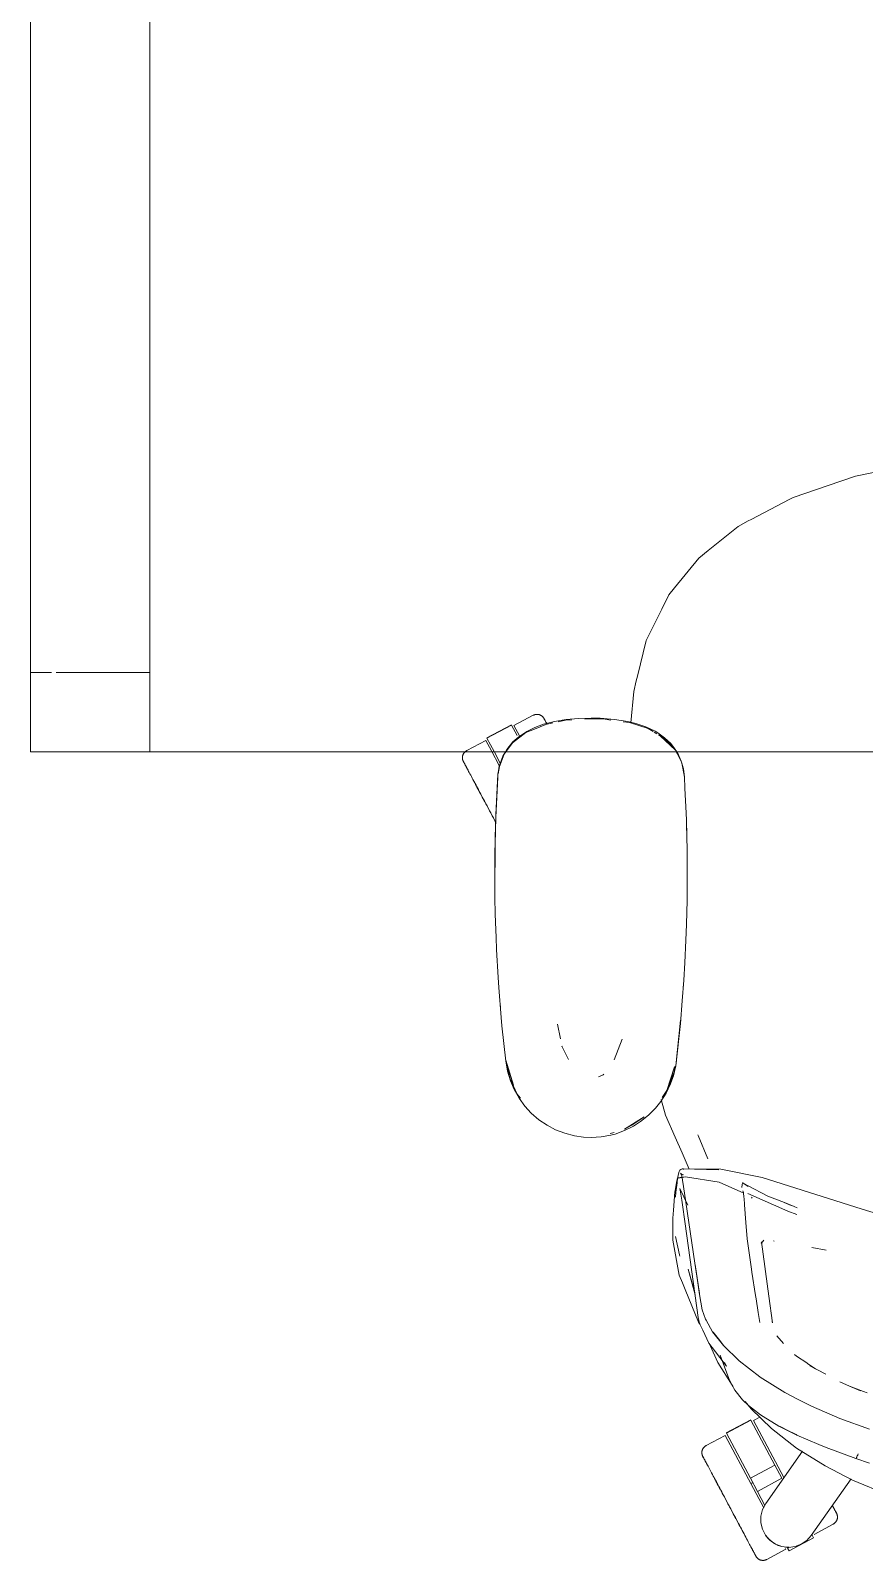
# Model space of a CAD drawing. Header units: millimetres. Extents: x 155927 to 326028, y -36033 to 97293.
# Drawn here: x 169437 to 169857, y 22978 to 23749 of the extents above; entities that cross this region are included whole.
import ezdxf

# ---------------------------------------------------------------- set-up
doc = ezdxf.new("R2010")
doc.units = ezdxf.units.MM
doc.header["$MEASUREMENT"] = 0
doc.layers.add('G-IMPT', color=8, linetype='CONTINUOUS', lineweight=9)
doc.layers.add('I-FURN', color=8, linetype='CONTINUOUS', lineweight=9)

msp = doc.modelspace()

# ---------------------------------------------------------------- linework, layer by layer
at = {"layer": 'G-IMPT'}
for p, q in [((169866.7, 23527.06), (169852.88, 23524.19)), ((169845.44, 23521.67), (169821.36, 23513.52)), ((169845.44, 23521.67), (169852.88, 23524.19)), ((169800.19, 23502.35), (169819.7, 23512.65)), ((169819.7, 23512.65), (169821.36, 23513.52)), ((169793.68, 23498.91), (169798.81, 23501.62)), ((169800.19, 23502.35), (169798.81, 23501.62)), ((169793.68, 23498.91), (169778.55, 23486.71)), ((169773.88, 23482.95), (169778.55, 23486.71)), ((169761.71, 23468), (169773.88, 23482.95)), ((169758.74, 23464.35), (169755.21, 23457.18)), ((169761.71, 23468), (169758.74, 23464.35)), ((169749.57, 23445.71), (169755.21, 23457.18)), ((169747.42, 23441.35), (169743.02, 23423.41)), ((169749.57, 23445.71), (169747.42, 23441.35)), ((169741.14, 23415.75), (169742.44, 23421.04)), ((169743.02, 23423.41), (169742.44, 23421.04)), ((169739.69, 23399.87), (169741.14, 23415.75)), ((169707.16, 23401.59), (169701.23, 23400.59)), ((169706.82, 23401.17), (169710.03, 23401.37)), ((169707.16, 23401.59), (169713.31, 23402.15)), ((169719.65, 23402.33), (169713.31, 23402.15)), ((169716.54, 23401.77), (169719.65, 23401.96)), ((169724.16, 23402.24), (169719.65, 23402.33)), ((169726.81, 23401.73), (169719.65, 23401.96)), ((169724.16, 23402.24), (169731.47, 23401.67)), ((169726.81, 23401.73), (169729.6, 23401.33)), ((169738.23, 23400.55), (169731.47, 23401.67)), ((169680.06, 23389.75), (169686.84, 23394.96)), ((169687.34, 23395.59), (169683.29, 23392.93)), ((169686.84, 23394.96), (169691.24, 23396.8)), ((169687.34, 23395.59), (169691.41, 23397.57)), ((169696.86, 23399.13), (169691.24, 23396.8)), ((169695.75, 23399.16), (169691.41, 23397.57)), ((169695.75, 23399.16), (169701.23, 23400.59)), ((169696.86, 23399.13), (169700.33, 23399.84)), ((169703.07, 23400.4), (169706.82, 23401.17)), ((169735.78, 23400.46), (169739.07, 23400)), ((169742.16, 23399.57), (169738.23, 23400.55)), ((169739.07, 23400), (169748.47, 23396.97)), ((169742.16, 23399.57), (169747.25, 23397.83)), ((169747.25, 23397.83), (169751.88, 23395.63)), ((169748.47, 23396.97), (169750.92, 23395.5)), ((169751.39, 23395.22), (169752.83, 23394.36)), ((169751.88, 23395.63), (169753.26, 23394.82)), ((169756.71, 23392.38), (169753.26, 23394.82)), ((169753.61, 23393.89), (169756.77, 23392.01)), ((169676.5, 23385.33), (169677.18, 23386.53)), ((169676.78, 23385.33), (169680.06, 23389.75)), ((169677.18, 23386.53), (169680.25, 23390.27)), ((169683.29, 23392.93), (169680.25, 23390.27)), ((169754.68, 23393.2), (169762.07, 23386.3)), ((169754.68, 23393.2), (169756.15, 23391.92)), ((169756.3, 23391.79), (169759.84, 23388.71)), ((169759.76, 23389.51), (169756.71, 23392.38)), ((169756.77, 23392.01), (169762.07, 23386.3)), ((169759.76, 23389.51), (169760.89, 23388.19)), ((169762.07, 23386.3), (169759.84, 23388.71)), ((169762.85, 23385.33), (169760.89, 23388.19)), ((169673.46, 23378.11), (169673.01, 23375.71)), ((169673.46, 23378.11), (169673.83, 23379.45)), ((169673.48, 23377.93), (169675.89, 23384.12)), ((169675.22, 23383.09), (169673.83, 23379.45)), ((169675.22, 23383.09), (169676.5, 23385.33)), ((169675.89, 23384.12), (169676.78, 23385.33)), ((169763.18, 23384.06), (169762.55, 23385.33)), ((169763.1, 23384.97), (169765.08, 23380.64)), ((169763.18, 23384.06), (169765.28, 23379.8)), ((169766.15, 23376.69), (169765.08, 23380.64)), ((169765.28, 23379.8), (169766.65, 23372.46)), ((169671.67, 23352.28), (169672.76, 23374.06)), ((169671.67, 23352.28), (169672.65, 23372.46)), ((169671.71, 23353.49), (169672.76, 23374.06)), ((169672.76, 23374.06), (169672.65, 23372.46)), ((169672.76, 23374.06), (169673.01, 23375.71)), ((169673.48, 23377.93), (169672.92, 23374.25)), ((169766.65, 23372.68), (169766.15, 23376.69)), ((169766.93, 23367.02), (169766.65, 23372.68)), ((169766.93, 23367.02), (169767.55, 23354.46)), ((169671.21, 23332.09), (169671.71, 23353.49)), ((169671.21, 23332.09), (169671.67, 23352.28)), ((169671.37, 23341.93), (169671.71, 23353.49)), ((169671.71, 23353.49), (169671.67, 23352.28)), ((169767.67, 23350.91), (169767.55, 23354.46)), ((169768.05, 23335.24), (169767.67, 23350.91)), ((169671.37, 23341.93), (169671.17, 23322.7)), ((169671.21, 23332.09), (169671.37, 23341.93)), ((169671.25, 23311.91), (169671.37, 23341.93)), ((169767.76, 23346.87), (169767.87, 23344.19)), ((169767.87, 23341.97), (169767.87, 23344.19)), ((169671.25, 23311.91), (169671.21, 23332.09)), ((169671.23, 23334.13), (169671.31, 23336.33)), ((169671.25, 23332.09), (169671.23, 23334.13)), ((169768.05, 23335.24), (169768.1, 23330.73)), ((169768.1, 23330.73), (169768.09, 23316.02)), ((169671.25, 23311.91), (169671.17, 23322.7)), ((169671.25, 23311.91), (169671.42, 23303.49)), ((169768.02, 23310.55), (169767.73, 23298.24)), ((169768.02, 23310.55), (169768.09, 23316.02)), ((169671.81, 23291.73), (169671.42, 23303.49)), ((169767.81, 23302.11), (169767.89, 23303.77)), ((169767.89, 23303.77), (169767.89, 23305.85)), ((169671.56, 23298.55), (169671.54, 23300.05)), ((169671.67, 23296.62), (169671.57, 23298.42)), ((169767.43, 23290.36), (169767.73, 23298.24)), ((169671.81, 23291.73), (169672.06, 23285.71)), ((169672.87, 23271.57), (169672.06, 23285.71)), ((169767.43, 23290.36), (169766.89, 23279.05)), ((169766.33, 23270.18), (169766.89, 23279.05)), ((169673.2, 23266.48), (169672.87, 23271.57)), ((169766.33, 23270.18), (169765.6, 23259.9)), ((169673.2, 23266.48), (169674.45, 23251.42)), ((169766.2, 23268.14), (169766.06, 23266.72)), ((169766.2, 23268.14), (169766.29, 23270.04)), ((169673.85, 23258.3), (169674.02, 23256.62)), ((169764.62, 23248.5), (169765.6, 23259.9)), ((169674.45, 23251.42), (169674.79, 23247.29)), ((169674.79, 23247.29), (169676.7, 23229.37)), ((169702.67, 23248.08), (169704.24, 23240.65)), ((169762.27, 23227.06), (169764.72, 23250.02)), ((169762.27, 23227.06), (169764.62, 23248.5)), ((169764.72, 23250.02), (169762.6, 23229.88)), ((169735.37, 23240.58), (169731.22, 23230.16)), ((169708.27, 23230.25), (169705, 23237.03)), ((169705.08, 23236.75), (169705, 23237.03)), ((169676.7, 23229.88), (169680.53, 23217.42)), ((169676.7, 23229.88), (169677.61, 23226.56)), ((169676.7, 23229.37), (169677.59, 23224.32)), ((169678.74, 23220.91), (169676.83, 23229.31)), ((169679.06, 23219.46), (169677.59, 23224.32)), ((169680.53, 23217.42), (169677.61, 23226.56)), ((169757.87, 23214.71), (169761.68, 23226.56)), ((169761.47, 23223.93), (169757.87, 23214.71)), ((169758.77, 23217.42), (169761.68, 23226.56)), ((169762.27, 23227.06), (169761.11, 23222.1)), ((169762.05, 23226.99), (169761.47, 23223.93)), ((169762.27, 23227.06), (169762.6, 23229.88)), ((169678.74, 23220.91), (169682.48, 23212.85)), ((169680.87, 23215.22), (169679.06, 23219.46)), ((169723.47, 23221.62), (169725.7, 23222.63)), ((169725.7, 23222.63), (169725.64, 23222.6)), ((169725.7, 23222.63), (169726.15, 23222.93)), ((169757.47, 23213.39), (169759.66, 23217.97)), ((169757.87, 23214.71), (169758.77, 23217.42)), ((169759.66, 23217.97), (169761.11, 23222.1)), ((169680.87, 23215.22), (169683.38, 23210.78)), ((169684.07, 23210.74), (169682.48, 23212.85)), ((169686.38, 23206.7), (169683.38, 23210.78)), ((169752.12, 23205.76), (169754.74, 23209.06)), ((169757.47, 23213.39), (169754.74, 23209.06)), ((169757.19, 23202.23), (169754.93, 23210.05)), ((169757.87, 23214.71), (169755.44, 23211.13)), ((169686.38, 23206.7), (169689.54, 23203.26)), ((169693.38, 23199.94), (169689.54, 23203.26)), ((169736.44, 23195.1), (169746.39, 23201.42)), ((169740.12, 23197.26), (169746.39, 23201.42)), ((169748.57, 23202.15), (169744.6, 23198.96)), ((169748.57, 23202.15), (169752.12, 23205.76)), ((169757.19, 23202.23), (169762.04, 23191.1)), ((169697.55, 23197.11), (169693.38, 23199.94)), ((169697.55, 23197.11), (169701.71, 23194.92)), ((169701.71, 23194.92), (169706.42, 23193.08)), ((169711.29, 23191.82), (169706.42, 23193.08)), ((169731.33, 23193.54), (169729.3, 23192.92)), ((169736.54, 23194.45), (169731.77, 23192.74)), ((169736.44, 23195.1), (169740.12, 23197.26)), ((169736.54, 23194.45), (169741.05, 23196.69)), ((169741.05, 23196.69), (169744.6, 23198.96)), ((169711.29, 23191.82), (169715.8, 23191.17)), ((169719.65, 23191), (169715.8, 23191.17)), ((169719.65, 23191), (169724.69, 23191.3)), ((169724.69, 23191.3), (169729.64, 23192.18)), ((169729.64, 23192.18), (169731.77, 23192.74)), ((169762.04, 23191.1), (169765.46, 23183.27)), ((169773.47, 23192.33), (169773.57, 23192.06)), ((169778.49, 23180.21), (169773.57, 23192.06)), ((169765.46, 23183.27), (169769.03, 23175.1)), ((169762.74, 23168.38), (169763.19, 23170.7)), ((169763, 23168.79), (169763.54, 23172.07)), ((169767.14, 23171.09), (169763.19, 23170.7)), ((169763.54, 23172.07), (169764.09, 23173.93)), ((169763.6, 23170.46), (169767.18, 23171.15)), ((169763.6, 23170.46), (169767.14, 23171.09)), ((169764.41, 23174.47), (169764.09, 23173.93)), ((169764.41, 23174.47), (169764.9, 23174.84)), ((169765.13, 23172.58), (169764.74, 23173.08)), ((169765.3, 23171.98), (169764.74, 23173.08)), ((169765.48, 23175.24), (169764.9, 23174.84)), ((169765.3, 23171.98), (169765.13, 23172.6)), ((169765.13, 23172.6), (169766.23, 23166.33)), ((169765.67, 23172.26), (169765.13, 23172.58)), ((169765.48, 23175.24), (169766.34, 23175.05)), ((169784.04, 23174.62), (169765.6, 23175.21)), ((169765.6, 23175.21), (169766.06, 23175.11)), ((169765.67, 23172.26), (169766.17, 23172.18)), ((169784.04, 23174.62), (169766.06, 23175.11)), ((169784.93, 23175.06), (169766.06, 23175.11)), ((169766.06, 23175.11), (169766.23, 23175.07)), ((169766.34, 23175.05), (169766.23, 23175.07)), ((169784.23, 23168.43), (169767.18, 23171.15)), ((169805.88, 23170.87), (169784.93, 23175.06)), ((169856.12, 23154.88), (169805.88, 23170.87)), ((169761.09, 23154.33), (169761.89, 23163.66)), ((169761.89, 23163.66), (169761.93, 23164.13)), ((169762.74, 23168.38), (169761.93, 23164.13)), ((169762.41, 23163.49), (169762.2, 23160.9)), ((169762.41, 23163.49), (169762.93, 23168.17)), ((169763, 23168.79), (169762.93, 23168.17)), ((169768.33, 23156.93), (169764.33, 23165.36)), ((169764.33, 23165.36), (169764.47, 23164.5)), ((169764.47, 23164.5), (169765.3, 23159.48)), ((169767.35, 23158.48), (169766.23, 23166.33)), ((169784.23, 23168.43), (169796.52, 23162.85)), ((169795.59, 23165.83), (169795.76, 23167.36)), ((169795.76, 23167.36), (169795.91, 23168.05)), ((169795.91, 23168.05), (169796.03, 23168.07)), ((169796.03, 23168.07), (169796.2, 23168.11)), ((169796.03, 23168.07), (169798.74, 23166.23)), ((169796.03, 23168.07), (169798.49, 23166.72)), ((169796.07, 23164.09), (169796.35, 23163.32)), ((169796.37, 23163.26), (169796.35, 23163.32)), ((169796.65, 23160.8), (169796.37, 23163.26)), ((169808.6, 23161.44), (169798.49, 23166.72)), ((169818.7, 23153.89), (169798.55, 23162.82)), ((169765.3, 23159.48), (169765.52, 23158.18)), ((169766.96, 23147.52), (169765.52, 23158.18)), ((169771.9, 23127.61), (169767.35, 23158.48)), ((169796.65, 23160.8), (169796.7, 23160.43)), ((169796.95, 23157.02), (169796.7, 23160.43)), ((169796.95, 23157.02), (169797.58, 23148.17)), ((169800.72, 23160.44), (169800.45, 23160.88)), ((169808.6, 23161.44), (169817.07, 23158.19)), ((169821.97, 23156.17), (169816.86, 23158.2)), ((169816.86, 23158.2), (169820.4, 23156.79)), ((169817.07, 23158.19), (169821.97, 23156.17)), ((169821.97, 23156.17), (169823.38, 23155.61)), ((169856.12, 23154.88), (169886.1, 23145.7)), ((169761.09, 23154.33), (169760.75, 23150.38)), ((169760.75, 23150.38), (169760.75, 23146.21)), ((169766.96, 23147.52), (169773.63, 23100.3)), ((169798.2, 23139.93), (169797.58, 23148.17)), ((169823.29, 23152.15), (169818.7, 23153.89)), ((169760.77, 23139.24), (169760.75, 23146.21)), ((169760.77, 23139.24), (169764.01, 23121.54)), ((169762.18, 23141.1), (169764.23, 23131.8)), ((169798.21, 23139.85), (169798.2, 23139.93)), ((169798.21, 23139.85), (169800.42, 23124.63)), ((169806.59, 23139.19), (169805.35, 23137.63)), ((169764.23, 23131.8), (169764.38, 23131.22)), ((169805.38, 23137.84), (169805.43, 23138.07)), ((169805.47, 23138.34), (169805.43, 23138.07)), ((169809.21, 23111), (169805.47, 23138.34)), ((169811.54, 23138.84), (169811.89, 23138.79)), ((169838.01, 23134.16), (169830.76, 23135.57)), ((169768.51, 23124.72), (169771.86, 23112.83)), ((169768.51, 23124.72), (169772.01, 23111.78)), ((169771.9, 23127.61), (169774.23, 23112.42)), ((169772, 23127), (169774.29, 23111.84)), ((169772, 23127), (169774.23, 23112.42)), ((169800.42, 23124.63), (169800.66, 23123.08)), ((169764.01, 23121.54), (169765.61, 23117.68)), ((169767, 23114.32), (169765.61, 23117.68)), ((169800.66, 23123.08), (169802.53, 23111.31)), ((169773.79, 23097.87), (169767, 23114.32)), ((169775.6, 23104.17), (169774.29, 23111.84)), ((169802.79, 23109.65), (169802.53, 23111.31)), ((169803.86, 23102.81), (169802.79, 23109.65)), ((169809.21, 23111), (169810.99, 23097.65)), ((169777.35, 23099.38), (169775.6, 23104.17)), ((169803.86, 23102.81), (169804.6, 23097.74)), ((169773.63, 23100.3), (169774.28, 23097.31)), ((169774.56, 23096.7), (169773.79, 23097.87)), ((169775.85, 23093.94), (169774.28, 23097.31)), ((169778.91, 23087.37), (169775.85, 23093.94)), ((169777.35, 23099.38), (169777.56, 23098.96)), ((169780.85, 23093.12), (169777.56, 23098.96)), ((169786.27, 23086.16), (169780.85, 23093.12)), ((169781.18, 23092.9), (169786.57, 23085.95)), ((169781.18, 23092.9), (169783.77, 23089.52)), ((169810.99, 23097.65), (169810.85, 23098.12)), ((169787.83, 23075.72), (169778.91, 23087.37)), ((169783.54, 23077.61), (169779.56, 23086.24)), ((169786.57, 23085.95), (169783.77, 23089.52)), ((169786.27, 23086.16), (169794.17, 23078.42)), ((169816.49, 23087.15), (169813.15, 23091.06)), ((169790.66, 23066.16), (169783.54, 23077.61)), ((169784.59, 23081.37), (169789.1, 23069.47)), ((169787.83, 23075.72), (169786.77, 23077.56)), ((169794.17, 23078.42), (169804.61, 23070.4)), ((169823.12, 23080.88), (169822.02, 23081.63)), ((169828.26, 23077.38), (169823.12, 23080.88)), ((169804.61, 23070.4), (169804.86, 23070.23)), ((169810.96, 23066.35), (169804.86, 23070.23)), ((169828.83, 23076.99), (169828.26, 23077.38)), ((169832.59, 23074.43), (169828.83, 23076.99)), ((169832.59, 23074.43), (169829.82, 23075.93)), ((169837.92, 23071.75), (169829.82, 23075.93)), ((169790.18, 23067.24), (169789.1, 23069.47)), ((169791.35, 23064.8), (169790.18, 23067.24)), ((169790.66, 23066.16), (169791.16, 23065.39)), ((169791.35, 23064.8), (169791.96, 23063.67)), ((169791.96, 23063.67), (169795.83, 23058.8)), ((169810.96, 23066.35), (169817.19, 23062.58)), ((169823.98, 23059.01), (169817.19, 23062.58)), ((169844.96, 23067.87), (169849.81, 23065.68)), ((169849.81, 23065.68), (169855.26, 23063.37)), ((169849.81, 23065.68), (169856.89, 23062.95)), ((169858.62, 23062.29), (169856.89, 23062.95)), ((169798.85, 23055.91), (169795.83, 23058.8)), ((169797.27, 23057.91), (169800.27, 23054.24)), ((169798.85, 23055.91), (169804.98, 23051.19)), ((169823.98, 23059.01), (169830.71, 23055.62)), ((169844.93, 23049.45), (169830.71, 23055.62)), ((169800.27, 23054.24), (169810.57, 23044.28)), ((169804.98, 23051.19), (169806.27, 23050.33)), ((169814.27, 23045.6), (169806.27, 23050.33)), ((169844.93, 23049.45), (169859.81, 23043.99)), ((169823.17, 23034.47), (169810.57, 23044.28)), ((169822.88, 23041.29), (169814.27, 23045.6)), ((169823.32, 23041.07), (169814.27, 23045.6)), ((169814.27, 23045.6), (169814.87, 23045.29)), ((169823.32, 23041.07), (169814.87, 23045.29)), ((169822.88, 23041.29), (169823.32, 23041.07)), ((169823.32, 23041.07), (169834.28, 23036.3)), ((169823.17, 23034.47), (169837.46, 23025.5)), ((169834.28, 23036.3), (169837.96, 23034.82)), ((169837.96, 23034.82), (169852.92, 23029.25)), ((169853.71, 23030.51), (169854.13, 23031.57)), ((169854.13, 23031.57), (169853.91, 23030.98)), ((169837.46, 23025.5), (169851.24, 23018.41)), ((169852.92, 23029.25), (169853.06, 23029.28)), ((169853.06, 23029.28), (169852.92, 23029.28)), ((169852.92, 23029.28), (169859.85, 23026.88)), ((169853.06, 23029.28), (169853.32, 23029.69)), ((169853.06, 23029.28), (169853.1, 23029.29)), ((169853.32, 23029.69), (169853.1, 23029.29)), ((169853.71, 23030.51), (169853.32, 23029.69)), ((169853.43, 23029.87), (169853.32, 23029.69)), ((169853.71, 23030.51), (169853.43, 23029.87)), ((169853.71, 23030.51), (169853.91, 23030.98)), ((169869.21, 23010.89), (169851.24, 23018.41))]:
    msp.add_line(p, q, dxfattribs=at)
at = {"layer": 'I-FURN'}
for p, q in [((169437.45, 24945.33), (169437.45, 23425.33)), ((169497.45, 23425.33), (169497.45, 24945.33)), ((169437.45, 24185.33), (169437.45, 23385.33)), ((169437.45, 23385.33), (169437.45, 24185.33)), ((169437.45, 23385.33), (169437.45, 23820.33)), ((169497.45, 23820.33), (169497.45, 23385.33)), ((169437.45, 23425.33), (169437.45, 23385.33)), ((169448.03, 23425.33), (169437.45, 23425.33)), ((169448.03, 23425.33), (169437.45, 23425.33)), ((169497.45, 23425.33), (169450.34, 23425.33)), ((169497.45, 23425.33), (169450.34, 23425.33)), ((169497.45, 23385.33), (169497.45, 23425.33)), ((169690.52, 23403.71), (169680.83, 23398.56)), ((169690.52, 23403.71), (169690.66, 23403.78)), ((169690.66, 23403.78), (169690.81, 23403.84)), ((169690.81, 23403.84), (169690.96, 23403.91)), ((169690.96, 23403.91), (169691.11, 23403.96)), ((169691.11, 23403.96), (169691.26, 23404.01)), ((169691.26, 23404.01), (169691.42, 23404.05)), ((169691.42, 23404.05), (169691.57, 23404.09)), ((169691.57, 23404.09), (169691.73, 23404.12)), ((169691.73, 23404.12), (169691.89, 23404.14)), ((169691.89, 23404.14), (169692.05, 23404.16)), ((169692.05, 23404.16), (169692.21, 23404.17)), ((169692.21, 23404.17), (169692.37, 23404.18)), ((169692.37, 23404.18), (169692.53, 23404.17)), ((169692.53, 23404.17), (169692.7, 23404.17)), ((169692.7, 23404.17), (169692.86, 23404.15)), ((169692.86, 23404.15), (169693.02, 23404.13)), ((169693.02, 23404.13), (169693.17, 23404.1)), ((169693.17, 23404.1), (169693.33, 23404.07)), ((169693.33, 23404.07), (169693.49, 23404.03)), ((169693.49, 23404.03), (169693.64, 23403.98)), ((169693.64, 23403.98), (169693.79, 23403.93)), ((169693.79, 23403.93), (169693.95, 23403.87)), ((169693.95, 23403.87), (169694.09, 23403.81)), ((169694.09, 23403.81), (169694.24, 23403.74)), ((169694.24, 23403.74), (169694.38, 23403.66)), ((169694.38, 23403.66), (169694.52, 23403.58)), ((169694.52, 23403.58), (169694.65, 23403.49)), ((169694.65, 23403.49), (169694.79, 23403.4)), ((169694.79, 23403.4), (169694.91, 23403.3)), ((169694.91, 23403.3), (169695.04, 23403.2)), ((169695.04, 23403.2), (169695.16, 23403.09)), ((169695.16, 23403.09), (169695.27, 23402.98)), ((169695.27, 23402.98), (169695.39, 23402.86)), ((169695.39, 23402.86), (169695.49, 23402.74)), ((169695.49, 23402.74), (169695.59, 23402.62)), ((169695.59, 23402.62), (169695.69, 23402.49)), ((169695.69, 23402.49), (169695.78, 23402.35)), ((169695.78, 23402.35), (169695.87, 23402.22)), ((169695.87, 23402.22), (169695.95, 23402.08)), ((169695.95, 23402.08), (169695.97, 23402.04)), ((169695.97, 23402.04), (169695.98, 23402.02)), ((169695.97, 23402.03), (169695.97, 23402.04)), ((169695.99, 23401.99), (169695.97, 23402.03)), ((169695.98, 23402.02), (169696.01, 23401.96)), ((169696.04, 23401.91), (169695.99, 23401.99)), ((169696.01, 23401.96), (169696.06, 23401.86)), ((169696.1, 23401.79), (169696.04, 23401.91)), ((169696.06, 23401.86), (169696.14, 23401.72)), ((169696.19, 23401.63), (169696.1, 23401.79)), ((169696.14, 23401.72), (169696.23, 23401.54)), ((169696.29, 23401.42), (169696.19, 23401.63)), ((169696.23, 23401.54), (169696.35, 23401.32)), ((169696.42, 23401.18), (169696.29, 23401.42)), ((169696.35, 23401.32), (169696.49, 23401.06)), ((169679.51, 23398.91), (169667.15, 23392.34)), ((169667.24, 23392.17), (169679.6, 23398.74)), ((169679.6, 23398.74), (169682.41, 23393.45)), ((169680.83, 23398.56), (169683.59, 23393.36)), ((169696.57, 23400.9), (169696.42, 23401.18)), ((169696.49, 23401.06), (169696.65, 23400.76)), ((169696.74, 23400.59), (169696.57, 23400.9)), ((169696.65, 23400.76), (169696.82, 23400.43)), ((169696.93, 23400.23), (169696.74, 23400.59)), ((169696.82, 23400.43), (169697.02, 23400.05)), ((169697.14, 23399.84), (169696.93, 23400.23)), ((169697.02, 23400.05), (169697.24, 23399.64)), ((169697.37, 23399.41), (169697.14, 23399.84)), ((169656.7, 23385.71), (169656.84, 23385.79)), ((169656.84, 23385.79), (169656.98, 23385.87)), ((169656.98, 23385.87), (169657.02, 23385.89)), ((169666.7, 23391.04), (169657.02, 23385.89)), ((169666.7, 23391.04), (169669.51, 23385.76)), ((169670.8, 23385.47), (169667.24, 23392.17)), ((169437.45, 23385.33), (171437.45, 23385.33)), ((171437.45, 23385.33), (169437.45, 23385.33)), ((169437.45, 23385.33), (169497.45, 23385.33)), ((169497.45, 23385.33), (169437.45, 23385.33)), ((169654.88, 23382.46), (169654.89, 23382.62)), ((169654.88, 23382.3), (169654.88, 23382.46)), ((169654.88, 23382.14), (169654.88, 23382.3)), ((169654.9, 23381.98), (169654.88, 23382.14)), ((169654.89, 23382.62), (169654.9, 23382.78)), ((169654.9, 23382.78), (169654.93, 23382.94)), ((169654.91, 23381.82), (169654.9, 23381.98)), ((169654.94, 23381.66), (169654.91, 23381.82)), ((169654.93, 23382.94), (169654.95, 23383.1)), ((169654.97, 23381.5), (169654.94, 23381.66)), ((169654.95, 23383.1), (169654.99, 23383.26)), ((169655, 23381.34), (169654.97, 23381.5)), ((169654.99, 23383.26), (169655.03, 23383.42)), ((169655.05, 23381.19), (169655, 23381.34)), ((169655.03, 23383.42), (169655.07, 23383.57)), ((169655.09, 23381.03), (169655.05, 23381.19)), ((169655.07, 23383.57), (169655.13, 23383.72)), ((169655.15, 23380.88), (169655.09, 23381.03)), ((169655.13, 23383.72), (169655.18, 23383.87)), ((169655.21, 23380.73), (169655.15, 23380.88)), ((169655.18, 23383.87), (169655.25, 23384.02)), ((169655.28, 23380.59), (169655.21, 23380.73)), ((169655.25, 23384.02), (169655.32, 23384.16)), ((169655.35, 23380.44), (169655.28, 23380.59)), ((169655.32, 23384.16), (169655.39, 23384.31)), ((169655.38, 23380.4), (169655.35, 23380.44)), ((169655.35, 23380.44), (169655.35, 23380.44)), ((169655.35, 23380.44), (169655.36, 23380.42)), ((169655.36, 23380.42), (169655.39, 23380.36)), ((169655.42, 23380.31), (169655.38, 23380.4)), ((169655.39, 23384.31), (169655.48, 23384.45)), ((169655.39, 23380.36), (169655.45, 23380.26)), ((169655.48, 23380.19), (169655.42, 23380.31)), ((169655.45, 23380.26), (169655.52, 23380.12)), ((169655.48, 23384.45), (169655.56, 23384.58)), ((169655.57, 23380.03), (169655.48, 23380.19)), ((169655.52, 23380.12), (169655.62, 23379.94)), ((169655.56, 23384.58), (169655.66, 23384.71)), ((169655.68, 23379.83), (169655.57, 23380.03)), ((169655.62, 23379.94), (169655.73, 23379.72)), ((169655.66, 23384.71), (169655.75, 23384.84)), ((169655.81, 23379.59), (169655.68, 23379.83)), ((169655.73, 23379.72), (169655.87, 23379.46)), ((169655.75, 23384.84), (169655.86, 23384.97)), ((169655.95, 23379.31), (169655.81, 23379.59)), ((169655.86, 23384.97), (169655.96, 23385.09)), ((169655.87, 23379.46), (169656.03, 23379.17)), ((169656.12, 23378.99), (169655.95, 23379.31)), ((169655.96, 23385.09), (169656.08, 23385.2)), ((169656.03, 23379.17), (169656.21, 23378.83)), ((169656.08, 23385.2), (169656.19, 23385.31)), ((169656.31, 23378.63), (169656.12, 23378.99)), ((169656.19, 23385.31), (169656.31, 23385.42)), ((169656.21, 23378.83), (169656.41, 23378.46)), ((169656.31, 23385.42), (169656.44, 23385.52)), ((169656.52, 23378.24), (169656.31, 23378.63)), ((169656.41, 23378.46), (169656.62, 23378.05)), ((169656.44, 23385.52), (169656.57, 23385.62)), ((169656.75, 23377.81), (169656.52, 23378.24)), ((169656.57, 23385.62), (169656.7, 23385.71)), ((169669.51, 23385.76), (169673.44, 23378.38)), ((169673.89, 23379.66), (169670.8, 23385.47)), ((169656.62, 23378.05), (169656.86, 23377.6)), ((169657, 23377.35), (169656.75, 23377.81)), ((169656.86, 23377.6), (169657.12, 23377.12)), ((169657.26, 23376.85), (169657, 23377.35)), ((169657.12, 23377.12), (169657.39, 23376.6)), ((169657.55, 23376.31), (169657.26, 23376.85)), ((169657.39, 23376.6), (169657.69, 23376.05)), ((169657.85, 23375.74), (169657.55, 23376.31)), ((169657.69, 23376.05), (169658, 23375.47)), ((169658, 23375.47), (169658.32, 23374.85)), ((169658.32, 23374.85), (169658.67, 23374.2)), ((169658.67, 23374.2), (169659.03, 23373.53)), ((169659.03, 23373.53), (169659.4, 23372.82)), ((169659.4, 23372.82), (169659.8, 23372.08)), ((169659.8, 23372.08), (169660.2, 23371.32)), ((169660.2, 23371.32), (169660.62, 23370.53)), ((169660.62, 23370.53), (169661.05, 23369.72)), ((169661.05, 23369.72), (169661.5, 23368.89)), ((169661.74, 23368.43), (169661.29, 23369.27)), ((169661.5, 23368.89), (169661.95, 23368.03)), ((169662.2, 23367.56), (169661.74, 23368.43)), ((169661.95, 23368.03), (169662.42, 23367.15)), ((169662.67, 23366.67), (169662.2, 23367.56)), ((169662.42, 23367.15), (169662.89, 23366.26)), ((169663.15, 23365.77), (169662.67, 23366.67)), ((169662.89, 23366.26), (169663.38, 23365.34)), ((169663.65, 23364.84), (169663.15, 23365.77)), ((169663.38, 23365.34), (169663.87, 23364.41)), ((169664.14, 23363.91), (169663.65, 23364.84)), ((169663.87, 23364.41), (169664.38, 23363.47)), ((169664.65, 23362.95), (169664.14, 23363.91)), ((169664.38, 23363.47), (169664.88, 23362.51)), ((169665.16, 23361.99), (169664.65, 23362.95)), ((169664.88, 23362.51), (169665.4, 23361.54)), ((169665.68, 23361.02), (169665.16, 23361.99)), ((169665.4, 23361.54), (169665.92, 23360.57)), ((169666.2, 23360.03), (169665.68, 23361.02)), ((169665.92, 23360.57), (169666.44, 23359.58)), ((169666.73, 23359.04), (169666.2, 23360.03)), ((169666.44, 23359.58), (169666.97, 23358.58)), ((169667.26, 23358.05), (169666.73, 23359.04)), ((169666.97, 23358.58), (169667.5, 23357.58)), ((169667.79, 23357.04), (169667.26, 23358.05)), ((169667.5, 23357.58), (169668.04, 23356.58)), ((169668.33, 23356.04), (169667.79, 23357.04)), ((169668.04, 23356.58), (169668.57, 23355.58)), ((169668.86, 23355.03), (169668.33, 23356.04)), ((169668.57, 23355.58), (169669.11, 23354.57)), ((169669.4, 23354.03), (169668.86, 23355.03)), ((169669.11, 23354.57), (169669.64, 23353.57)), ((169669.93, 23353.03), (169669.4, 23354.03)), ((169669.64, 23353.57), (169670.17, 23352.57)), ((169670.46, 23352.03), (169669.93, 23353.03)), ((169670.17, 23352.57), (169670.7, 23351.57)), ((169670.99, 23351.03), (169670.46, 23352.03)), ((169670.7, 23351.57), (169671.23, 23350.58)), ((169671.51, 23350.05), (169670.99, 23351.03)), ((169671.23, 23350.58), (169671.34, 23350.36)), ((169800.07, 23048.78), (169787.71, 23042.21)), ((169787.8, 23042.04), (169800.16, 23048.61)), ((169800.16, 23048.61), (169812.23, 23025.9)), ((169804.55, 23050.1), (169801.39, 23048.43)), ((169801.39, 23048.43), (169816.65, 23019.73)), ((169787.26, 23040.91), (169777.58, 23035.76)), ((169787.26, 23040.91), (169806.73, 23004.31)), ((169799.87, 23019.33), (169787.8, 23042.04)), ((169775.44, 23032.33), (169775.45, 23032.49)), ((169775.44, 23032.17), (169775.44, 23032.33)), ((169775.44, 23032.01), (169775.44, 23032.17)), ((169775.45, 23031.85), (169775.44, 23032.01)), ((169775.45, 23032.49), (169775.46, 23032.65)), ((169775.47, 23031.69), (169775.45, 23031.85)), ((169775.46, 23032.65), (169775.48, 23032.81)), ((169775.5, 23031.53), (169775.47, 23031.69)), ((169775.48, 23032.81), (169775.51, 23032.97)), ((169775.53, 23031.37), (169775.5, 23031.53)), ((169775.51, 23032.97), (169775.55, 23033.13)), ((169775.56, 23031.21), (169775.53, 23031.37)), ((169775.55, 23033.13), (169775.59, 23033.29)), ((169775.61, 23031.06), (169775.56, 23031.21)), ((169775.59, 23033.29), (169775.63, 23033.44)), ((169775.63, 23033.44), (169775.68, 23033.59)), ((169775.68, 23033.59), (169775.74, 23033.74)), ((169775.74, 23033.74), (169775.81, 23033.89)), ((169775.81, 23033.89), (169775.88, 23034.04)), ((169775.88, 23034.04), (169775.95, 23034.18)), ((169775.95, 23034.18), (169776.04, 23034.32)), ((169776.04, 23034.32), (169776.12, 23034.45)), ((169776.12, 23034.45), (169776.22, 23034.58)), ((169776.22, 23034.58), (169776.31, 23034.71)), ((169776.31, 23034.71), (169776.42, 23034.84)), ((169776.42, 23034.84), (169776.52, 23034.96)), ((169776.52, 23034.96), (169776.64, 23035.07)), ((169776.64, 23035.07), (169776.75, 23035.18)), ((169776.75, 23035.18), (169776.87, 23035.29)), ((169776.87, 23035.29), (169777, 23035.39)), ((169777, 23035.39), (169777.13, 23035.49)), ((169777.13, 23035.49), (169777.26, 23035.58)), ((169777.26, 23035.58), (169777.4, 23035.66)), ((169777.4, 23035.66), (169777.54, 23035.74)), ((169777.54, 23035.74), (169777.58, 23035.76)), ((169807.62, 23006.49), (169826.13, 23032.92)), ((169775.65, 23030.9), (169775.61, 23031.06)), ((169775.71, 23030.75), (169775.65, 23030.9)), ((169775.77, 23030.6), (169775.71, 23030.75)), ((169775.84, 23030.46), (169775.77, 23030.6)), ((169775.91, 23030.31), (169775.84, 23030.46)), ((169775.94, 23030.27), (169775.91, 23030.31)), ((169775.91, 23030.31), (169775.91, 23030.31)), ((169775.91, 23030.31), (169775.92, 23030.29)), ((169775.92, 23030.29), (169775.95, 23030.23)), ((169775.98, 23030.18), (169775.94, 23030.27)), ((169775.95, 23030.23), (169776.01, 23030.13)), ((169776.04, 23030.06), (169775.98, 23030.18)), ((169776.01, 23030.13), (169776.08, 23029.99)), ((169776.13, 23029.9), (169776.04, 23030.06)), ((169776.08, 23029.99), (169776.18, 23029.81)), ((169776.24, 23029.7), (169776.13, 23029.9)), ((169776.18, 23029.81), (169776.29, 23029.59)), ((169776.37, 23029.46), (169776.24, 23029.7)), ((169776.29, 23029.59), (169776.43, 23029.33)), ((169776.51, 23029.18), (169776.37, 23029.46)), ((169776.43, 23029.33), (169776.59, 23029.04)), ((169776.68, 23028.86), (169776.51, 23029.18)), ((169776.59, 23029.04), (169776.77, 23028.7)), ((169776.87, 23028.5), (169776.68, 23028.86)), ((169776.77, 23028.7), (169776.97, 23028.33)), ((169777.08, 23028.11), (169776.87, 23028.5)), ((169776.97, 23028.33), (169777.18, 23027.92)), ((169777.31, 23027.68), (169777.08, 23028.11)), ((169777.18, 23027.92), (169777.42, 23027.47)), ((169777.56, 23027.22), (169777.31, 23027.68)), ((169777.42, 23027.47), (169777.68, 23026.99)), ((169777.82, 23026.72), (169777.56, 23027.22)), ((169777.68, 23026.99), (169777.95, 23026.47)), ((169778.11, 23026.18), (169777.82, 23026.72)), ((169777.95, 23026.47), (169778.24, 23025.92)), ((169778.41, 23025.61), (169778.11, 23026.18)), ((169778.24, 23025.92), (169778.56, 23025.34)), ((169778.56, 23025.34), (169778.88, 23024.72)), ((169778.88, 23024.72), (169779.23, 23024.07)), ((169779.23, 23024.07), (169779.59, 23023.4)), ((169799.87, 23019.33), (169812.23, 23025.9)), ((169812.23, 23025.9), (169815.76, 23019.26)), ((169779.59, 23023.4), (169779.96, 23022.69)), ((169779.96, 23022.69), (169780.35, 23021.95)), ((169780.35, 23021.95), (169780.76, 23021.19)), ((169780.76, 23021.19), (169781.18, 23020.4)), ((169781.18, 23020.4), (169781.61, 23019.59)), ((169781.61, 23019.59), (169782.05, 23018.76)), ((169782.3, 23018.3), (169781.85, 23019.14)), ((169782.05, 23018.76), (169782.51, 23017.9)), ((169782.76, 23017.43), (169782.3, 23018.3)), ((169782.51, 23017.9), (169782.98, 23017.02)), ((169783.23, 23016.54), (169782.76, 23017.43)), ((169782.98, 23017.02), (169783.45, 23016.13)), ((169783.71, 23015.64), (169783.23, 23016.54)), ((169783.45, 23016.13), (169783.94, 23015.21)), ((169803.4, 23012.69), (169799.87, 23019.33)), ((169801.31, 23017.23), (169800.17, 23016.63)), ((169803.4, 23012.69), (169815.76, 23019.26)), ((169850.56, 23019.03), (169830.54, 22990.44)), ((169784.2, 23014.71), (169783.71, 23015.64)), ((169783.94, 23015.21), (169784.43, 23014.28)), ((169784.7, 23013.78), (169784.2, 23014.71)), ((169784.43, 23014.28), (169784.93, 23013.34)), ((169785.21, 23012.82), (169784.7, 23013.78)), ((169784.93, 23013.34), (169785.44, 23012.38)), ((169785.72, 23011.86), (169785.21, 23012.82)), ((169785.44, 23012.38), (169785.96, 23011.41)), ((169786.24, 23010.89), (169785.72, 23011.86)), ((169785.96, 23011.41), (169786.48, 23010.44)), ((169786.76, 23009.9), (169786.24, 23010.89)), ((169786.48, 23010.44), (169787, 23009.45)), ((169787.29, 23008.91), (169786.76, 23009.9)), ((169787, 23009.45), (169787.53, 23008.45)), ((169787.82, 23007.92), (169787.29, 23008.91)), ((169787.53, 23008.45), (169788.06, 23007.45)), ((169807.16, 23005.63), (169803.4, 23012.69)), ((169788.35, 23006.91), (169787.82, 23007.92)), ((169788.06, 23007.45), (169788.6, 23006.45)), ((169788.89, 23005.91), (169788.35, 23006.91)), ((169788.6, 23006.45), (169789.13, 23005.45)), ((169789.42, 23004.9), (169788.89, 23005.91)), ((169789.13, 23005.45), (169789.67, 23004.44)), ((169789.95, 23003.9), (169789.42, 23004.9)), ((169789.67, 23004.44), (169790.2, 23003.44)), ((169790.49, 23002.9), (169789.95, 23003.9)), ((169790.2, 23003.44), (169790.73, 23002.44)), ((169791.02, 23001.9), (169790.49, 23002.9)), ((169790.73, 23002.44), (169791.26, 23001.44)), ((169791.55, 23000.9), (169791.02, 23001.9)), ((169791.26, 23001.44), (169791.79, 23000.45)), ((169792.07, 22999.92), (169791.55, 23000.9)), ((169791.79, 23000.45), (169792.31, 22999.46)), ((169805.2, 23000.25), (169806.03, 23003.52)), ((169806.03, 23003.52), (169807.62, 23006.49)), ((169841.06, 23005.77), (169841.34, 23005.23)), ((169841.49, 23004.96), (169841.22, 23005.47)), ((169841.34, 23005.23), (169841.61, 23004.73)), ((169841.75, 23004.47), (169841.49, 23004.96)), ((169841.61, 23004.73), (169841.86, 23004.26)), ((169841.98, 23004.03), (169841.75, 23004.47)), ((169841.86, 23004.26), (169842.09, 23003.84)), ((169842.2, 23003.62), (169841.98, 23004.03)), ((169842.09, 23003.84), (169842.3, 23003.44)), ((169842.4, 23003.25), (169842.2, 23003.62)), ((169842.3, 23003.44), (169842.49, 23003.09)), ((169842.58, 23002.91), (169842.4, 23003.25)), ((169842.49, 23003.09), (169842.65, 23002.77)), ((169842.74, 23002.61), (169842.58, 23002.91)), ((169842.65, 23002.77), (169842.8, 23002.49)), ((169842.87, 23002.35), (169842.74, 23002.61)), ((169842.8, 23002.49), (169842.93, 23002.25)), ((169842.99, 23002.14), (169842.87, 23002.35)), ((169842.93, 23002.25), (169843.04, 23002.05)), ((169843.09, 23001.96), (169842.99, 23002.14)), ((169843.04, 23002.05), (169843.12, 23001.89)), ((169843.16, 23001.81), (169843.09, 23001.96)), ((169843.12, 23001.89), (169843.19, 23001.76)), ((169843.21, 23001.71), (169843.16, 23001.81)), ((169843.19, 23001.76), (169843.23, 23001.68)), ((169843.25, 23001.65), (169843.21, 23001.71)), ((169843.23, 23001.68), (169843.25, 23001.64)), ((169843.26, 23001.63), (169843.25, 23001.65)), ((169843.25, 23001.64), (169843.26, 23001.63)), ((169843.26, 23001.63), (169843.33, 23001.49)), ((169843.33, 23001.49), (169843.4, 23001.34)), ((169843.4, 23001.34), (169843.46, 23001.19)), ((169843.46, 23001.19), (169843.51, 23001.04)), ((169843.51, 23001.04), (169843.56, 23000.89)), ((169843.56, 23000.89), (169843.61, 23000.73)), ((169843.61, 23000.73), (169843.64, 23000.58)), ((169843.64, 23000.58), (169843.67, 23000.42)), ((169843.67, 23000.42), (169843.7, 23000.26)), ((169792.59, 22998.94), (169792.07, 22999.92)), ((169792.31, 22999.46), (169792.83, 22998.49)), ((169793.11, 22997.97), (169792.59, 22998.94)), ((169792.83, 22998.49), (169793.34, 22997.53)), ((169793.62, 22997.01), (169793.11, 22997.97)), ((169793.34, 22997.53), (169793.85, 22996.57)), ((169794.12, 22996.07), (169793.62, 22997.01)), ((169793.85, 22996.57), (169794.35, 22995.64)), ((169794.61, 22995.14), (169794.12, 22996.07)), ((169794.35, 22995.64), (169794.84, 22994.71)), ((169795.1, 22994.22), (169794.61, 22995.14)), ((169794.84, 22994.71), (169795.32, 22993.81)), ((169795.32, 22993.81), (169795.79, 22992.92)), ((169795.79, 22992.92), (169796.25, 22992.05)), ((169805.18, 22996.87), (169805.2, 23000.25)), ((169805.96, 22993.59), (169805.18, 22996.87)), ((169807.51, 22990.6), (169805.96, 22993.59)), ((169831.91, 22991.03), (169841.59, 22996.18)), ((169841.63, 22996.2), (169841.59, 22996.18)), ((169841.77, 22996.28), (169841.63, 22996.2)), ((169841.91, 22996.37), (169841.77, 22996.28)), ((169842.04, 22996.46), (169841.91, 22996.37)), ((169842.17, 22996.56), (169842.04, 22996.46)), ((169842.29, 22996.66), (169842.17, 22996.56)), ((169842.41, 22996.76), (169842.29, 22996.66)), ((169842.53, 22996.88), (169842.41, 22996.76)), ((169842.64, 22996.99), (169842.53, 22996.88)), ((169842.75, 22997.11), (169842.64, 22996.99)), ((169842.85, 22997.24), (169842.75, 22997.11)), ((169842.95, 22997.36), (169842.85, 22997.24)), ((169843.04, 22997.5), (169842.95, 22997.36)), ((169843.13, 22997.63), (169843.04, 22997.5)), ((169843.21, 22997.77), (169843.13, 22997.63)), ((169843.29, 22997.91), (169843.21, 22997.77)), ((169843.36, 22998.06), (169843.29, 22997.91)), ((169843.42, 22998.2), (169843.36, 22998.06)), ((169843.48, 22998.36), (169843.42, 22998.2)), ((169843.54, 22998.51), (169843.48, 22998.36)), ((169843.58, 22998.66), (169843.54, 22998.51)), ((169843.62, 22998.82), (169843.58, 22998.66)), ((169843.66, 22998.98), (169843.62, 22998.82)), ((169843.68, 22999.13), (169843.66, 22998.98)), ((169843.7, 22999.29), (169843.68, 22999.13)), ((169843.7, 23000.26), (169843.71, 23000.1)), ((169843.72, 22999.45), (169843.7, 22999.29)), ((169843.71, 23000.1), (169843.72, 22999.94)), ((169843.72, 22999.94), (169843.73, 22999.78)), ((169843.73, 22999.62), (169843.72, 22999.45)), ((169843.73, 22999.78), (169843.73, 22999.62)), ((169796.25, 22992.05), (169796.7, 22991.21)), ((169796.7, 22991.21), (169797.14, 22990.38)), ((169797.14, 22990.38), (169797.57, 22989.58)), ((169797.57, 22989.58), (169797.98, 22988.81)), ((169797.98, 22988.81), (169798.38, 22988.06)), ((169798.38, 22988.06), (169798.76, 22987.33)), ((169798.76, 22987.33), (169799.13, 22986.64)), ((169799.13, 22986.64), (169799.49, 22985.98)), ((169799.49, 22985.98), (169799.82, 22985.34)), ((169799.82, 22985.34), (169800.14, 22984.74)), ((169800.31, 22984.43), (169800, 22985.01)), ((169809.73, 22988.06), (169807.51, 22990.6)), ((169807.71, 22990.31), (169808.87, 22988.89)), ((169808.87, 22988.89), (169811.65, 22986.6)), ((169812.49, 22986.12), (169809.73, 22988.06)), ((169815.64, 22984.9), (169812.49, 22986.12)), ((169819.34, 22982.71), (169831.7, 22989.28)), ((169825.5, 22986.03), (169822.34, 22984.86)), ((169828.29, 22987.93), (169825.5, 22986.03)), ((169830.54, 22990.44), (169828.29, 22987.93)), ((169831.01, 22990.59), (169830.96, 22990.68)), ((169830.96, 22990.68), (169831.7, 22989.28)), ((169800.14, 22984.74), (169800.44, 22984.17)), ((169800.6, 22983.88), (169800.31, 22984.43)), ((169800.44, 22984.17), (169800.73, 22983.64)), ((169800.88, 22983.36), (169800.6, 22983.88)), ((169800.73, 22983.64), (169801, 22983.13)), ((169801.13, 22982.88), (169800.88, 22983.36)), ((169801, 22983.13), (169801.24, 22982.67)), ((169801.37, 22982.43), (169801.13, 22982.88)), ((169801.24, 22982.67), (169801.47, 22982.24)), ((169801.59, 22982.02), (169801.37, 22982.43)), ((169801.47, 22982.24), (169801.68, 22981.85)), ((169801.79, 22981.65), (169801.59, 22982.02)), ((169801.68, 22981.85), (169801.87, 22981.49)), ((169801.96, 22981.31), (169801.79, 22981.65)), ((169801.87, 22981.49), (169802.04, 22981.17)), ((169802.12, 22981.02), (169801.96, 22981.31)), ((169802.04, 22981.17), (169802.19, 22980.89)), ((169802.26, 22980.76), (169802.12, 22981.02)), ((169802.19, 22980.89), (169802.32, 22980.65)), ((169802.38, 22980.54), (169802.26, 22980.76)), ((169802.32, 22980.65), (169802.42, 22980.45)), ((169802.47, 22980.36), (169802.38, 22980.54)), ((169802.42, 22980.45), (169802.51, 22980.29)), ((169802.55, 22980.22), (169802.47, 22980.36)), ((169802.51, 22980.29), (169802.57, 22980.17)), ((169802.6, 22980.12), (169802.55, 22980.22)), ((169802.57, 22980.17), (169802.62, 22980.09)), ((169802.63, 22980.06), (169802.6, 22980.12)), ((169802.62, 22980.09), (169802.64, 22980.04)), ((169802.64, 22980.04), (169802.63, 22980.06)), ((169802.66, 22980), (169802.64, 22980.04)), ((169802.64, 22980.04), (169802.64, 22980.04)), ((169802.74, 22979.86), (169802.66, 22980)), ((169802.83, 22979.72), (169802.74, 22979.86)), ((169802.92, 22979.59), (169802.83, 22979.72)), ((169803.02, 22979.46), (169802.92, 22979.59)), ((169803.12, 22979.34), (169803.02, 22979.46)), ((169803.22, 22979.21), (169803.12, 22979.34)), ((169803.33, 22979.1), (169803.22, 22979.21)), ((169803.45, 22978.99), (169803.33, 22979.1)), ((169803.57, 22978.88), (169803.45, 22978.99)), ((169803.69, 22978.77), (169803.57, 22978.88)), ((169803.82, 22978.68), (169803.69, 22978.77)), ((169803.95, 22978.58), (169803.82, 22978.68)), ((169804.09, 22978.5), (169803.95, 22978.58)), ((169804.23, 22978.42), (169804.09, 22978.5)), ((169804.37, 22978.34), (169804.23, 22978.42)), ((169804.52, 22978.27), (169804.37, 22978.34)), ((169804.66, 22978.2), (169804.52, 22978.27)), ((169804.81, 22978.15), (169804.66, 22978.2)), ((169804.97, 22978.09), (169804.81, 22978.15)), ((169805.12, 22978.05), (169804.97, 22978.09)), ((169805.28, 22978.01), (169805.12, 22978.05)), ((169805.43, 22977.97), (169805.28, 22978.01)), ((169805.59, 22977.95), (169805.43, 22977.97)), ((169805.75, 22977.93), (169805.59, 22977.95)), ((169805.91, 22977.91), (169805.75, 22977.93)), ((169806.07, 22977.9), (169805.91, 22977.91)), ((169806.24, 22977.9), (169806.07, 22977.9)), ((169806.4, 22977.91), (169806.24, 22977.9)), ((169806.56, 22977.92), (169806.4, 22977.91)), ((169806.72, 22977.93), (169806.56, 22977.92)), ((169806.88, 22977.96), (169806.72, 22977.93)), ((169807.04, 22977.99), (169806.88, 22977.96)), ((169807.19, 22978.02), (169807.04, 22977.99)), ((169807.35, 22978.07), (169807.19, 22978.02)), ((169807.5, 22978.12), (169807.35, 22978.07)), ((169807.65, 22978.17), (169807.5, 22978.12)), ((169807.8, 22978.23), (169807.65, 22978.17)), ((169807.95, 22978.3), (169807.8, 22978.23)), ((169808.09, 22978.37), (169807.95, 22978.3)), ((169808.09, 22978.37), (169817.78, 22983.52)), ((169818.99, 22984.48), (169815.64, 22984.9)), ((169817.58, 22983.9), (169817.78, 22983.52)), ((169819.35, 22984.51), (169818.6, 22984.11)), ((169819.34, 22982.71), (169818.6, 22984.11)), ((169818.6, 22984.11), (169818.65, 22984.02)), ((169822.34, 22984.86), (169818.99, 22984.48))]:
    msp.add_line(p, q, dxfattribs=at)
for points in [[(169810.45, 22987.44), (169810.03, 22987.78), (169809.6, 22988.11), (169809.21, 22988.54)], [(169819.35, 22984.51), (169819.12, 22984.5), (169818.59, 22984.5), (169817.92, 22984.54), (169817.54, 22984.58)]]:
    msp.add_open_spline(points, degree=3, dxfattribs=at)
msp.add_open_spline([(169814.94, 22985.1), (169814.47, 22985.25), (169813.84, 22985.47), (169813.21, 22985.77), (169813.05, 22985.84)], degree=3, knots=[-0.6, -0.6, -0.6, -0.6, -0.5, -0.4680239, -0.4680239, -0.4680239, -0.4680239], dxfattribs=at)

doc.saveas('drawing.dxf')
